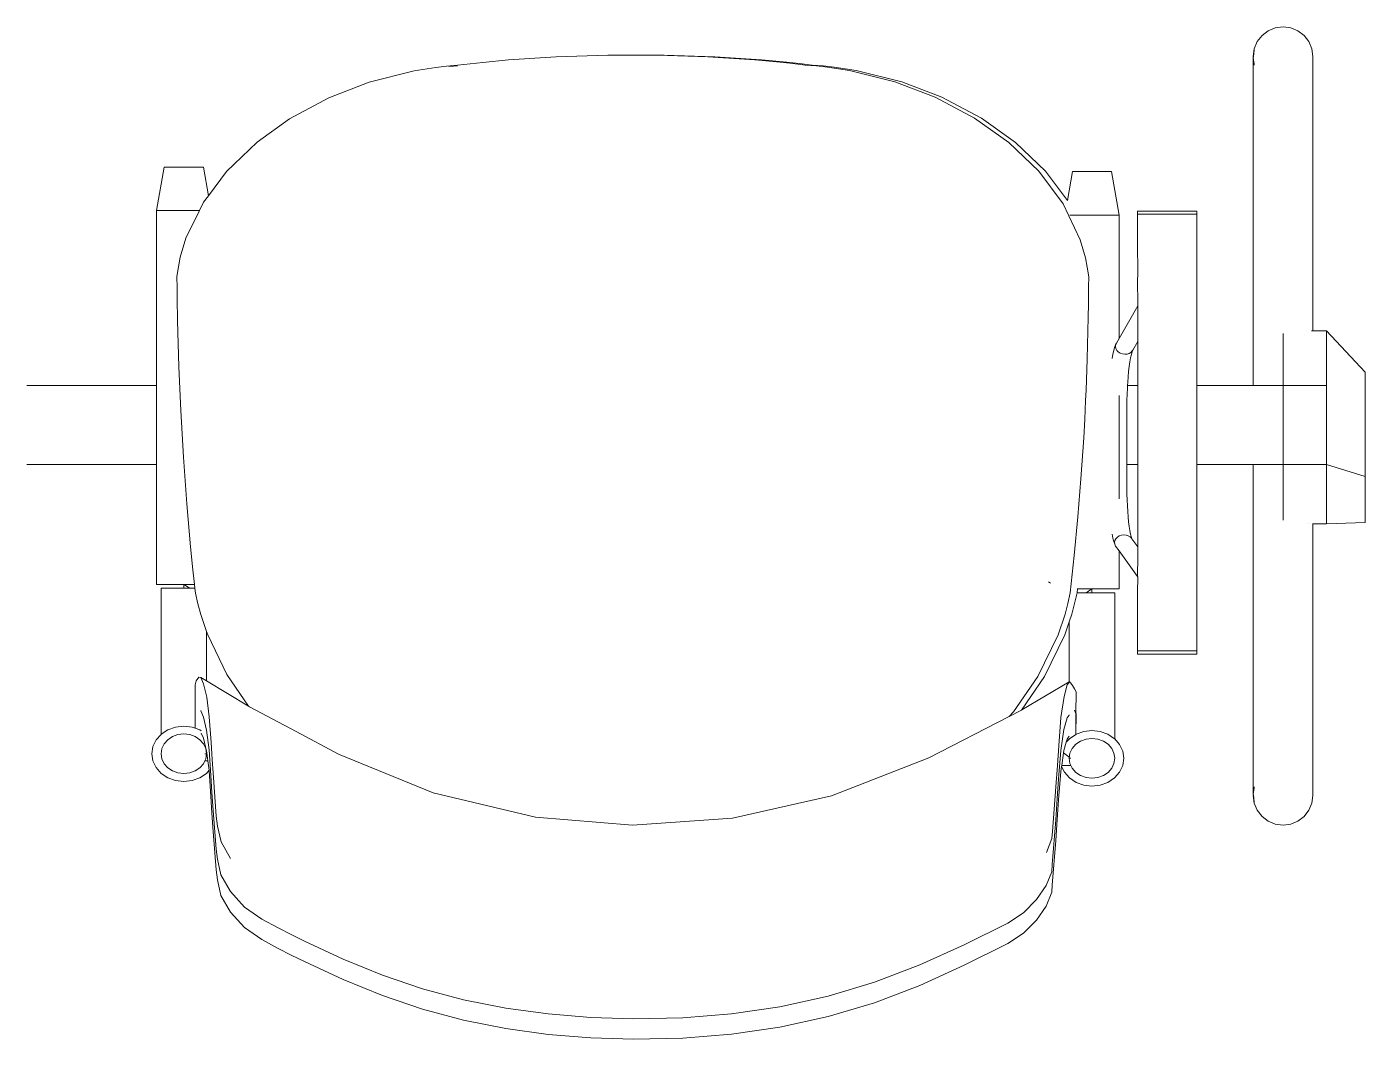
# Model space of a CAD drawing. Header units: millimetres. Extents: x -280308 to 6402717, y -14 to 2073074.
# Drawn here: x 21693 to 22368, y 749385 to 749896 of the extents above; entities that cross this region are included whole.
import ezdxf

# ---------------------------------------------------------------- set-up
doc = ezdxf.new("R2010")
doc.units = ezdxf.units.MM
doc.layers.get('0').update_dxf_attribs({"lineweight": 0})
doc.layers.add('A-Furn', color=250, linetype='Continuous', lineweight=0)
doc.layers.add('A-FURN-EQPM', color=177, linetype='Continuous', lineweight=0)

# ---------------------------------------------------------------- blocks, each defined once
blk = doc.blocks.new('kursi 2')
at = {"color": 0, "linetype": 'ByBlock', "lineweight": -2}
for p, q in [((149076.52, 69355.91), (149097.41, 69375.42)), ((149150.07, 69375.42), (149097.41, 69375.42)), ((149144, 69355.91), (149150.07, 69375.42)), ((149173.25, 69375.42), (149150.07, 69375.42)), ((149173.83, 69355.91), (149173.25, 69375.42)), ((149076.52, 69348.91), (149076.52, 69355.91)), ((149104, 69355.91), (149076.52, 69355.91)), ((149144, 69355.91), (149104, 69355.91)), ((149104, 69333.91), (149104, 69355.91)), ((149144, 69333.91), (149144, 69355.91)), ((149173.83, 69355.91), (149144, 69355.91)), ((149173.83, 69348.91), (149173.83, 69355.91)), ((148934.13, 69348.4), (148930.51, 69346.9)), ((148938, 69348.91), (148934.13, 69348.4)), ((148938, 69348.91), (149076.52, 69348.91)), ((149076.52, 69348.27), (149076.52, 69348.91)), ((149173.83, 69348.91), (149173.72, 69348.91)), ((149311, 69348.91), (149173.83, 69348.91)), ((149311, 69348.91), (149314.88, 69348.4)), ((149314.88, 69348.4), (149318.49, 69346.9)), ((148925.03, 69341.41), (148923.53, 69337.79)), ((148927.41, 69344.51), (148925.03, 69341.41)), ((148930.51, 69346.9), (148927.41, 69344.51)), ((149173.83, 69346.9), (149173.83, 69346.97)), ((149318.49, 69346.9), (149321.6, 69344.51)), ((149321.6, 69344.51), (149323.98, 69341.41)), ((149323.98, 69341.41), (149325.47, 69337.79)), ((148923.53, 69337.79), (148923.02, 69333.91)), ((148923.02, 69333.91), (148923.53, 69330.02)), ((149104, 69333.91), (149077.85, 69333.91)), ((149144, 69333.91), (149104, 69333.91)), ((149104, 69333.91), (149104, 69318.91)), ((149144, 69333.91), (149144, 69318.91)), ((149172.1, 69333.91), (149144, 69333.91)), ((149325.47, 69337.79), (149325.98, 69333.91)), ((149325.98, 69333.91), (149325.47, 69330.02)), ((148923.53, 69330.02), (148925.03, 69326.41)), ((149325.47, 69330.02), (149323.98, 69326.41)), ((148925.03, 69326.41), (148927.41, 69323.3)), ((148927.41, 69323.3), (148930.51, 69320.92)), ((148930.51, 69320.92), (148934.13, 69319.42)), ((149318.49, 69320.92), (149314.88, 69319.42)), ((149321.6, 69323.3), (149318.49, 69320.92)), ((149323.98, 69326.41), (149321.6, 69323.3)), ((148934.13, 69319.42), (148938, 69318.91)), ((148934.65, 69319.42), (148938.26, 69318.94)), ((148938.26, 69318.94), (148938, 69318.91)), ((148938.33, 69318.91), (148938.26, 69318.94)), ((148938.33, 69318.91), (148938.53, 69318.91)), ((148938.53, 69318.91), (148942.4, 69319.42)), ((148938.53, 69318.91), (148941.88, 69319.42)), ((148938.53, 69318.91), (149104, 69318.91)), ((149104, 69318.91), (149104, 69290.47)), ((149144, 69318.91), (149144, 69290.47)), ((149310.48, 69318.91), (149144, 69318.91)), ((149310.48, 69318.91), (149306.61, 69319.42)), ((149310.48, 69318.91), (149307.13, 69319.42)), ((149310.48, 69318.91), (149310.68, 69318.91)), ((149310.74, 69318.94), (149310.68, 69318.91)), ((149314.35, 69319.42), (149310.74, 69318.94)), ((149311, 69318.91), (149310.74, 69318.94)), ((149314.88, 69319.42), (149311, 69318.91)), ((149016.12, 69290.36), (149016.16, 69290.36)), ((149016.12, 69260.46), (149016.12, 69290.36)), ((149016.34, 69290.35), (149016.16, 69290.36)), ((149016.34, 69290.35), (149016.47, 69290.35)), ((149016.47, 69290.35), (149016.65, 69290.35)), ((149017.3, 69290.35), (149016.65, 69290.35)), ((149017.3, 69290.35), (149017.57, 69290.35)), ((149029.41, 69290.39), (149017.57, 69290.35)), ((149017.57, 69260.47), (149017.57, 69290.35)), ((149104, 69290.47), (149029.41, 69290.39)), ((149144, 69290.47), (149104, 69290.47)), ((149238.02, 69290.36), (149144, 69290.47)), ((149238.02, 69290.36), (149238.58, 69290.36)), ((149238.02, 69260.46), (149238.02, 69290.36)), ((149238.58, 69290.36), (149239.07, 69290.35)), ((149239.41, 69290.34), (149239.07, 69290.35)), ((149239.41, 69290.34), (149239.45, 69290.35)), ((149239.45, 69290.35), (149239.68, 69290.35)), ((149239.68, 69290.35), (149239.75, 69290.34)), ((149239.75, 69260.44), (149239.75, 69290.34)), ((149016.16, 69260.46), (149016.12, 69260.46)), ((149016.16, 69260.46), (149016.23, 69260.46)), ((149016.23, 69260.46), (149016.34, 69260.46)), ((149016.34, 69260.46), (149016.47, 69260.45)), ((149016.47, 69260.45), (149016.65, 69260.47)), ((149016.65, 69260.47), (149016.84, 69260.45)), ((149016.84, 69260.45), (149017.07, 69260.47)), ((149017.07, 69260.47), (149017.3, 69260.45)), ((149017.3, 69260.45), (149017.57, 69260.47)), ((149017.57, 69260.47), (149017.83, 69260.45)), ((149017.83, 69260.45), (149018.93, 69260.45)), ((149018.93, 69260.45), (149029.41, 69260.49)), ((149029.41, 69260.49), (149030.75, 69260.47)), ((149030.75, 69260.47), (149048.95, 69260.52)), ((149048.95, 69260.52), (149050.02, 69260.5)), ((149050.02, 69260.5), (149063.89, 69260.54)), ((149063.89, 69260.54), (149063.93, 69260.52)), ((149063.93, 69260.52), (149068.85, 69260.55)), ((149063.93, 69260.52), (149080.33, 69251.14)), ((149069.63, 69260.53), (149068.85, 69260.55)), ((149069.63, 69260.53), (149081.79, 69260.56)), ((149081.79, 69260.56), (149081.83, 69260.54)), ((149081.83, 69260.54), (149089, 69260.56)), ((149081.83, 69260.54), (149086.19, 69258.04)), ((149089.49, 69260.54), (149089, 69260.56)), ((149089.49, 69260.54), (149104, 69260.57)), ((149104, 69260.57), (149104, 69255.4)), ((149104, 69260.57), (149109.31, 69260.57)), ((149109.5, 69260.55), (149109.31, 69260.57)), ((149109.5, 69260.55), (149129.58, 69260.55)), ((149129.58, 69260.55), (149129.68, 69260.58)), ((149144, 69260.57), (149129.68, 69260.58)), ((149144, 69260.57), (149144, 69255.09)), ((149144, 69260.57), (149149.63, 69260.55)), ((149149.63, 69260.55), (149150.02, 69260.57)), ((149150.02, 69260.57), (149169.56, 69260.53)), ((149169.56, 69260.53), (149170.24, 69260.56)), ((149185.56, 69260.52), (149170.24, 69260.56)), ((149181.5, 69257.57), (149185.56, 69260.52)), ((149185.6, 69260.54), (149185.56, 69260.52)), ((149185.6, 69260.54), (149189.26, 69260.52)), ((149187.61, 69251.14), (149200.52, 69260.5)), ((149189.26, 69260.52), (149190.23, 69260.54)), ((149200.52, 69260.5), (149190.23, 69260.54)), ((149200.55, 69260.52), (149200.52, 69260.5)), ((149208.66, 69260.49), (149200.55, 69260.52)), ((149208.66, 69260.49), (149209.91, 69260.51)), ((149209.91, 69260.51), (149227.65, 69260.45)), ((149227.65, 69260.45), (149229.17, 69260.48)), ((149229.17, 69260.48), (149236.55, 69260.44)), ((149236.55, 69260.44), (149237.34, 69260.43)), ((149237.94, 69260.43), (149237.34, 69260.43)), ((149238.02, 69260.46), (149237.94, 69260.43)), ((149238.02, 69260.46), (149238.51, 69260.43)), ((149238.51, 69260.43), (149238.58, 69260.46)), ((149238.58, 69260.46), (149239.01, 69260.44)), ((149239.01, 69260.44), (149239.07, 69260.45)), ((149239.07, 69260.45), (149239.41, 69260.44)), ((149239.41, 69260.44), (149239.45, 69260.45)), ((149239.45, 69260.45), (149239.68, 69260.45)), ((149239.68, 69260.45), (149239.75, 69260.44)), ((149086.19, 69258.04), (149086.91, 69257.77)), ((149086.19, 69258.04), (149086.6, 69257.8)), ((149086.6, 69257.8), (149087.34, 69257.12)), ((149086.91, 69257.77), (149088.39, 69257.35)), ((149087.34, 69257.12), (149087.9, 69256.21)), ((149088.17, 69252.8), (149087.78, 69251.69)), ((149087.9, 69256.21), (149088.24, 69255.14)), ((149088.33, 69253.97), (149088.17, 69252.8)), ((149088.24, 69255.14), (149088.33, 69253.97)), ((149088.39, 69257.35), (149090.16, 69256.95)), ((149090.16, 69256.95), (149092.18, 69256.59)), ((149092.18, 69256.59), (149094.45, 69256.25)), ((149094.45, 69256.25), (149096.94, 69255.95)), ((149096.94, 69255.95), (149099.62, 69255.7)), ((149099.62, 69255.7), (149102.46, 69255.48)), ((149102.46, 69255.48), (149104, 69255.4)), ((149104, 69255.4), (149105.43, 69255.31)), ((149108.5, 69255.19), (149105.43, 69255.31)), ((149108.5, 69255.19), (149111.53, 69255.12)), ((149111.53, 69255.12), (149114.81, 69255.1)), ((149114.81, 69255.1), (149144, 69255.09)), ((149144, 69255.09), (149155.74, 69255.1)), ((149155.74, 69255.1), (149158.91, 69255.12)), ((149158.91, 69255.12), (149161.82, 69255.19)), ((149161.82, 69255.19), (149164.78, 69255.32)), ((149164.78, 69255.32), (149167.62, 69255.49)), ((149167.62, 69255.49), (149170.33, 69255.7)), ((149170.33, 69255.7), (149172.87, 69255.96)), ((149172.87, 69255.96), (149175.21, 69256.25)), ((149175.21, 69256.25), (149177.33, 69256.59)), ((149177.33, 69256.59), (149179.2, 69256.95)), ((149179.2, 69256.95), (149180.79, 69257.34)), ((149179.54, 69254.68), (149179.45, 69253.51)), ((149179.45, 69253.51), (149179.61, 69252.34)), ((149179.88, 69255.75), (149179.54, 69254.68)), ((149180.44, 69256.66), (149179.88, 69255.75)), ((149181.19, 69257.34), (149180.44, 69256.66)), ((149180.79, 69257.34), (149181.5, 69257.57)), ((149181.19, 69257.34), (149181.5, 69257.57)), ((149288.63, 69252.99), (149285.25, 69251.38)), ((149292.25, 69253.54), (149288.63, 69252.99)), ((149295.88, 69252.99), (149292.25, 69253.54)), ((149299.25, 69251.38), (149295.88, 69252.99)), ((149018.11, 69251.14), (148996.11, 69247.34)), ((148996.11, 69227.53), (148996.11, 69247.34)), ((149080.33, 69251.14), (149018.11, 69251.14)), ((149018.11, 69226.22), (149018.11, 69251.14)), ((149080.33, 69251.14), (149082.7, 69249.78)), ((149083.58, 69249.37), (149082.7, 69249.78)), ((149084.53, 69249.26), (149083.58, 69249.37)), ((149083.58, 69249.37), (149084.86, 69248.89)), ((149085.48, 69249.47), (149084.53, 69249.26)), ((149084.86, 69248.89), (149086.45, 69248.44)), ((149086.38, 69249.96), (149085.48, 69249.47)), ((149087.16, 69250.72), (149086.38, 69249.96)), ((149086.45, 69248.44), (149088.34, 69248.01)), ((149087.78, 69251.69), (149087.16, 69250.72)), ((149088.34, 69248.01), (149090.4, 69247.64)), ((149161.24, 69251.14), (149109.06, 69251.14)), ((149179.11, 69247.64), (149181.06, 69248.02)), ((149179.61, 69252.34), (149180.01, 69251.23)), ((149180.01, 69251.23), (149180.62, 69250.26)), ((149180.62, 69250.26), (149181.41, 69249.5)), ((149181.06, 69248.02), (149182.78, 69248.45)), ((149181.41, 69249.5), (149182.31, 69249)), ((149182.31, 69249), (149183.27, 69248.8)), ((149182.78, 69248.45), (149184.22, 69248.91)), ((149183.27, 69248.8), (149184.22, 69248.91)), ((149184.22, 69248.91), (149185.1, 69249.32)), ((149185.1, 69249.32), (149187.61, 69251.14)), ((149206.78, 69251.14), (149187.61, 69251.14)), ((149206.78, 69230.12), (149206.78, 69251.14)), ((149282.49, 69248.94), (149208.65, 69248.94)), ((149208.65, 69229.9), (149208.65, 69248.94)), ((149282.36, 69248.82), (149280.13, 69245.49)), ((149282.49, 69248.94), (149282.36, 69248.82)), ((149285.25, 69251.38), (149282.49, 69248.94)), ((149287.25, 69247.4), (149285.18, 69245.57)), ((149289.67, 69248.55), (149287.25, 69247.4)), ((149292.25, 69248.94), (149289.67, 69248.55)), ((149294.84, 69248.55), (149292.25, 69248.94)), ((149297.25, 69247.4), (149294.84, 69248.55)), ((149299.33, 69245.57), (149297.25, 69247.4)), ((149302.15, 69248.82), (149299.25, 69251.38)), ((149304.38, 69245.49), (149302.15, 69248.82)), ((149278.73, 69241.61), (149278.25, 69237.44)), ((149280.13, 69245.49), (149278.73, 69241.61)), ((149282.6, 69240.41), (149282.25, 69237.44)), ((149283.59, 69243.19), (149282.6, 69240.41)), ((149285.18, 69245.57), (149283.59, 69243.19)), ((149300.92, 69243.19), (149299.33, 69245.57)), ((149301.91, 69240.41), (149300.92, 69243.19)), ((149302.25, 69237.44), (149301.91, 69240.41)), ((149305.78, 69241.61), (149304.38, 69245.49)), ((149306.25, 69237.44), (149305.78, 69241.61)), ((149039.69, 69234.14), (149030.56, 69231.53)), ((149044.42, 69235.08), (149039.69, 69234.14)), ((149049.27, 69235.78), (149044.42, 69235.08)), ((149054.36, 69235.75), (149049.27, 69235.78)), ((149059.46, 69235.7), (149054.36, 69235.75)), ((149062.98, 69235.65), (149059.46, 69235.7)), ((149069.67, 69235.55), (149062.98, 69235.65)), ((149090.87, 69235.04), (149069.67, 69235.55)), ((149101.24, 69234.68), (149090.87, 69235.04)), ((149106.43, 69234.47), (149101.24, 69234.68)), ((149111.63, 69234.25), (149106.43, 69234.47)), ((149116.37, 69234.03), (149111.63, 69234.25)), ((149121.09, 69233.79), (149116.37, 69234.03)), ((149130.53, 69233.28), (149121.09, 69233.79)), ((149151.24, 69231.8), (149130.53, 69233.28)), ((149208.65, 69237.44), (149206.78, 69237.44)), ((149208.65, 69234.46), (149206.78, 69237.44)), ((149278.25, 69237.44), (149278.73, 69233.27)), ((149278.73, 69233.27), (149280.13, 69229.39)), ((149282.25, 69237.44), (149282.6, 69234.46)), ((149282.6, 69234.46), (149283.59, 69231.69)), ((149300.92, 69231.69), (149301.91, 69234.46)), ((149301.91, 69234.46), (149302.25, 69237.44)), ((149304.38, 69229.39), (149305.78, 69233.27)), ((149305.78, 69233.27), (149306.25, 69237.44)), ((149010.67, 69225.02), (148996.11, 69227.53)), ((149012.43, 69222.89), (149030.56, 69231.53)), ((149151.24, 69231.8), (149170.43, 69230.26)), ((149170.43, 69230.26), (149189.9, 69228.53)), ((149199.3, 69227.52), (149189.9, 69228.53)), ((149204.03, 69226.99), (149199.3, 69227.52)), ((149208.77, 69226.44), (149204.03, 69226.99)), ((149208.65, 69229.9), (149206.78, 69230.12)), ((149206.78, 69230.05), (149206.78, 69230.12)), ((149208.77, 69229.89), (149208.65, 69229.9)), ((149214.15, 69228.7), (149208.77, 69229.89)), ((149214.15, 69225.25), (149208.77, 69226.44)), ((149219.46, 69227.28), (149214.15, 69228.7)), ((149223.44, 69225.94), (149219.46, 69227.28)), ((149229.85, 69223.78), (149223.44, 69225.94)), ((149223.44, 69225.94), (149253.73, 69225.94)), ((149253.66, 69226.04), (149254.29, 69226.72)), ((149255.19, 69224.99), (149253.66, 69226.04)), ((149253.73, 69225.94), (149253.66, 69226.04)), ((149267.82, 69201.99), (149253.73, 69225.94)), ((149254.29, 69226.72), (149255.53, 69227.65)), ((149255.53, 69227.65), (149257.11, 69228.61)), ((149257.11, 69228.61), (149258.78, 69229.4)), ((149269.59, 69229.35), (149258.78, 69229.4)), ((149268, 69228.61), (149269.59, 69229.35)), ((149269.59, 69229.35), (149269.7, 69229.4)), ((149275.47, 69229.32), (149269.59, 69229.35)), ((149280.15, 69229.35), (149269.7, 69229.4)), ((149270.4, 69225.93), (149270.35, 69225.96)), ((149271.88, 69224.91), (149270.4, 69225.93)), ((149280.13, 69229.39), (149280.15, 69229.35)), ((149280.15, 69229.35), (149282.36, 69226.05)), ((149282.59, 69224.91), (149281.13, 69225.96)), ((149282.36, 69226.05), (149284.13, 69224.49)), ((149283.59, 69231.69), (149285.18, 69229.31)), ((149285.18, 69229.31), (149287.25, 69227.48)), ((149287.25, 69227.48), (149289.67, 69226.33)), ((149291.47, 69225.76), (149289.56, 69223.14)), ((149289.67, 69226.33), (149292.25, 69225.94)), ((149292.25, 69225.94), (149292.25, 69226.82)), ((149292.25, 69225.94), (149294.84, 69226.33)), ((149294.84, 69226.33), (149295.88, 69226.82)), ((149295.88, 69226.82), (149297.25, 69227.48)), ((149295.88, 69222.17), (149295.88, 69226.82)), ((149297.25, 69227.48), (149299.33, 69229.31)), ((149299.25, 69223.5), (149302.15, 69226.05)), ((149299.33, 69229.31), (149300.92, 69231.69)), ((149302.15, 69226.05), (149304.38, 69229.39)), ((148995.87, 69214.02), (149010.67, 69225.02)), ((148995.87, 69210.57), (149012.43, 69222.89)), ((149010.67, 69225.02), (149010.7, 69225.05)), ((149219.46, 69223.83), (149214.15, 69225.25)), ((149229.85, 69220.33), (149219.46, 69223.83)), ((149250.89, 69213.5), (149229.85, 69223.78)), ((149250.89, 69210.05), (149229.85, 69220.33)), ((149261.06, 69223.4), (149255.19, 69224.99)), ((149271.63, 69221.78), (149261.06, 69223.4)), ((149285.97, 69220.7), (149271.63, 69221.78)), ((149277.74, 69223.32), (149271.88, 69224.91)), ((149288.32, 69221.7), (149277.74, 69223.32)), ((149284.13, 69224.49), (149282.59, 69224.91)), ((149288.39, 69223.32), (149284.13, 69224.49)), ((149295.94, 69220.02), (149285.97, 69220.7)), ((149302.66, 69220.62), (149288.32, 69221.7)), ((149289.56, 69223.14), (149288.39, 69223.32)), ((149295.88, 69222.17), (149289.56, 69223.14)), ((149296.33, 69222.1), (149295.88, 69222.17)), ((149306.59, 69219.22), (149295.94, 69220.02)), ((149296.33, 69222.1), (149299.25, 69223.5)), ((149298.9, 69221.7), (149296.33, 69222.1)), ((149313.18, 69220.62), (149298.9, 69221.7)), ((149312.62, 69219.94), (149302.66, 69220.62)), ((149306.59, 69219.22), (149329.25, 69217.46)), ((149323.28, 69219.14), (149312.62, 69219.94)), ((149323.11, 69219.94), (149313.18, 69220.62)), ((149333.73, 69219.14), (149323.11, 69219.94)), ((149323.28, 69219.14), (149345.93, 69217.38)), ((149333.73, 69219.14), (149356.32, 69217.38)), ((148981.47, 69198.9), (148995.87, 69214.02)), ((149203.86, 69216.57), (149203.23, 69215.5)), ((149250.89, 69213.5), (149267.88, 69201.87)), ((149332.81, 69217.2), (149329.25, 69217.46)), ((149339.76, 69214.4), (149332.81, 69217.2)), ((149349.5, 69217.12), (149345.93, 69217.38)), ((149356.44, 69214.32), (149349.5, 69217.12)), ((149359.87, 69217.12), (149356.32, 69217.38)), ((149363.6, 69209.46), (149356.44, 69214.32)), ((149366.8, 69214.32), (149359.87, 69217.12)), ((149373.95, 69209.46), (149366.8, 69214.32)), ((148981.47, 69195.45), (148995.87, 69210.57)), ((149250.89, 69210.05), (149268.74, 69197.83)), ((149370.2, 69202.87), (149363.6, 69209.46)), ((149380.53, 69202.87), (149373.95, 69209.46)), ((148969.13, 69181.66), (148981.47, 69198.9)), ((149267.82, 69201.99), (149267.88, 69201.87)), ((149267.88, 69201.87), (149271.07, 69195.7)), ((149375.44, 69194.9), (149370.2, 69202.87)), ((149385.76, 69194.9), (149380.53, 69202.87)), ((148969.13, 69178.21), (148981.47, 69195.45)), ((149268.74, 69197.83), (149271.07, 69195.7)), ((149271.07, 69195.7), (149292.09, 69155.02)), ((149386.32, 69172.97), (149375.44, 69194.9)), ((149396.64, 69172.97), (149385.76, 69194.9)), ((148958.48, 69161.67), (148969.13, 69181.66)), ((148958.48, 69158.22), (148969.13, 69178.21)), ((149396.57, 69150.54), (149386.32, 69172.97)), ((149406.88, 69150.54), (149396.64, 69172.97)), ((148950.76, 69141.38), (148958.48, 69161.67)), ((148950.76, 69137.93), (148958.48, 69158.22)), ((149292.09, 69155.02), (149311.23, 69106)), ((149405.31, 69127.63), (149396.57, 69150.54)), ((149415.62, 69127.63), (149406.88, 69150.54)), ((148950.76, 69141.38), (148945, 69118.43)), ((148950.76, 69137.93), (148945, 69114.98)), ((149412.29, 69104.23), (149405.31, 69127.63)), ((149422.59, 69104.23), (149415.62, 69127.63)), ((148945, 69118.43), (148943.34, 69107.35)), ((148945, 69114.98), (148943.34, 69103.9)), ((148943.34, 69107.35), (148942.75, 69101.77)), ((149311.23, 69106), (149322.54, 69055.96)), ((149417.61, 69079.84), (149412.29, 69104.23)), ((149427.92, 69079.84), (149422.59, 69104.23)), ((148942.75, 69101.77), (148942.33, 69096.16)), ((148942.75, 69098.32), (148942.33, 69092.71)), ((148943.34, 69103.9), (148942.75, 69098.32)), ((148942.33, 69096.16), (148941.58, 69089.82)), ((148942.33, 69092.71), (148941.58, 69086.37)), ((148941.58, 69089.82), (148940.89, 69083.45)), ((148941.58, 69086.37), (148940.89, 69080)), ((148940.89, 69083.45), (148939.69, 69070.64)), ((148940.89, 69080), (148939.69, 69067.19)), ((149421.21, 69055.41), (149417.61, 69079.84)), ((149431.51, 69055.41), (149427.92, 69079.84)), ((148938.19, 69046.99), (148939.69, 69070.64)), ((148938.19, 69043.54), (148939.69, 69067.19)), ((149322.54, 69055.96), (149325.97, 69005.51)), ((149423.2, 69030.85), (149421.21, 69055.41)), ((149433.51, 69030.85), (149431.51, 69055.41)), ((148937.32, 69021.5), (148938.19, 69046.99)), ((148937.32, 69018.05), (148938.19, 69043.54)), ((149423.74, 69006.03), (149423.2, 69030.85)), ((149434.04, 69006.03), (149433.51, 69030.85)), ((148937.32, 69018.05), (148937.32, 69021.5)), ((148937.32, 68996.48), (148937.32, 69018.05)), ((149325.97, 69005.51), (149322.02, 68956.42)), ((149423.07, 68984.36), (149423.74, 69006.03)), ((149433.38, 68984.36), (149434.04, 69006.03)), ((148937.33, 68996.44), (148937.32, 68996.48)), ((148937.32, 68993.03), (148937.33, 68996.44)), ((148938.23, 68966.84), (148937.32, 68993.03)), ((149421.28, 68962.86), (149423.07, 68984.36)), ((149431.59, 68962.86), (149433.38, 68984.36)), ((148938.23, 68966.84), (148939.78, 68942.77)), ((149418.31, 68941.46), (149421.28, 68962.86)), ((149428.61, 68941.46), (149431.59, 68962.86)), ((149322.02, 68956.42), (149309.62, 68904.78)), ((148939.78, 68942.77), (148941.01, 68929.86)), ((149414.08, 68920.09), (149418.31, 68941.46)), ((149424.39, 68920.09), (149428.61, 68941.46)), ((148941.01, 68929.86), (148941.7, 68923.43)), ((148941.7, 68923.43), (148942.46, 68917.02)), ((148942.46, 68917.02), (148942.89, 68911.56)), ((148942.73, 68917.07), (148942.89, 68915.01)), ((148942.89, 68915.01), (148943.14, 68912.75)), ((149408.57, 68899.38), (149414.08, 68920.09)), ((149418.87, 68899.38), (149424.39, 68920.09)), ((148942.89, 68911.56), (148943.49, 68906.09)), ((148943.49, 68906.09), (148945.19, 68895.17)), ((149309.62, 68904.78), (149290.22, 68857.04)), ((148951.01, 68872.53), (148945.19, 68895.17)), ((149401.7, 68879.18), (149408.57, 68899.38)), ((149412.01, 68879.18), (149418.87, 68899.38)), ((149393.62, 68859.36), (149401.7, 68879.18)), ((149403.94, 68859.36), (149412.01, 68879.18)), ((148958.87, 68852.15), (148951.01, 68872.53)), ((149290.22, 68857.04), (149278.8, 68835.59)), ((149384.5, 68839.75), (149393.62, 68859.36)), ((149394.82, 68839.75), (149403.94, 68859.36)), ((148969.53, 68832.24), (148958.87, 68852.15)), ((149278.8, 68835.59), (149266.24, 68811.97)), ((149381.21, 68833.15), (149384.5, 68839.75)), ((149391.53, 68833.15), (149394.82, 68839.75)), ((148981.3, 68815.86), (148969.53, 68832.24)), ((149377.87, 68826.58), (149381.21, 68833.15)), ((149388.19, 68826.58), (149391.53, 68833.15)), ((149373.41, 68818.24), (149377.87, 68826.58)), ((149383.73, 68818.24), (149388.19, 68826.58)), ((148996.05, 68800.51), (148981.3, 68815.86)), ((149367.33, 68809.51), (149373.41, 68818.24)), ((149377.66, 68809.51), (149383.73, 68818.24)), ((149265.98, 68811.53), (149249.9, 68800.58)), ((149253.18, 68790.37), (149265.98, 68811.53)), ((149265.98, 68811.53), (149266.24, 68811.97)), ((149359.49, 68802.4), (149367.33, 68809.51)), ((149369.83, 68802.4), (149377.66, 68809.51)), ((149008.37, 68791.29), (148996.05, 68800.51)), ((149249.9, 68800.58), (149229.91, 68790.93)), ((149334.44, 68797.72), (149342.8, 68802.48)), ((149351.13, 68797.64), (149359.49, 68802.4)), ((149361.49, 68797.64), (149369.83, 68802.4)), ((149284.2, 68792.64), (149292.81, 68793.18)), ((149292.81, 68793.18), (149301.96, 68793.82)), ((149321.39, 68795.28), (149301.96, 68793.82)), ((149309.49, 68793.1), (149318.65, 68793.75)), ((149338.07, 68795.2), (149318.65, 68793.75)), ((149319.98, 68793.1), (149329.11, 68793.75)), ((149321.39, 68795.28), (149326.54, 68795.92)), ((149326.54, 68795.92), (149334.44, 68797.72)), ((149348.47, 68795.2), (149329.11, 68793.75)), ((149338.07, 68795.2), (149343.23, 68795.84)), ((149343.23, 68795.84), (149351.13, 68797.64)), ((149348.47, 68795.2), (149353.62, 68795.84)), ((149353.62, 68795.84), (149361.49, 68797.64)), ((149008.37, 68791.29), (148993.83, 68788.78)), ((148993.83, 68788.78), (148993.83, 68768.97)), ((149011.61, 68788.86), (149008.37, 68791.29)), ((149011.61, 68788.86), (149015.83, 68786.78)), ((149015.83, 68786.78), (149029.77, 68779.91)), ((149015.83, 68786.78), (149015.83, 68765.17)), ((149214.31, 68786.02), (149219.6, 68787.46)), ((149219.6, 68787.46), (149228.25, 68790.37)), ((149228.25, 68790.37), (149229.91, 68790.93)), ((149228.25, 68790.37), (149253.18, 68790.37)), ((149251.3, 68786.52), (149251.47, 68787.54)), ((149253.07, 68785.06), (149251.3, 68786.52)), ((149251.47, 68787.54), (149253.18, 68790.37)), ((149251.47, 68787.54), (149254.73, 68788.84)), ((149254.73, 68788.84), (149261.31, 68790.48)), ((149261.31, 68790.48), (149271.35, 68791.76)), ((149268.16, 68787.46), (149268.24, 68787.49)), ((149268.24, 68787.49), (149271.41, 68788.76)), ((149271.35, 68791.76), (149284.2, 68792.64)), ((149271.41, 68788.76), (149278, 68790.4)), ((149277.03, 68784.65), (149277.85, 68786.92)), ((149277.85, 68786.92), (149278.31, 68787.61)), ((149278, 68790.4), (149288.04, 68791.68)), ((149279.49, 68787.7), (149282.1, 68788.76)), ((149281.31, 68784.62), (149282.9, 68787.01)), ((149282.1, 68788.76), (149288.63, 68790.4)), ((149282.9, 68787.01), (149284.97, 68788.83)), ((149284.97, 68788.83), (149287.38, 68789.98)), ((149287.38, 68789.98), (149289.97, 68790.37)), ((149288.04, 68791.68), (149300.88, 68792.56)), ((149288.63, 68790.4), (149289.43, 68790.5)), ((149289.43, 68790.5), (149293.59, 68791.04)), ((149289.97, 68790.37), (149292.56, 68789.98)), ((149289.97, 68790.37), (149289.97, 68789.49)), ((149292.56, 68789.98), (149293.59, 68789.49)), ((149293.59, 68791.04), (149298.3, 68791.64)), ((149293.59, 68791.04), (149293.59, 68789.49)), ((149293.59, 68789.49), (149294.97, 68788.83)), ((149294.97, 68788.83), (149297.04, 68787.01)), ((149297.04, 68787.01), (149298.63, 68784.62)), ((149298.3, 68791.64), (149298.61, 68791.68)), ((149298.3, 68791.64), (149299.87, 68790.26)), ((149298.61, 68791.68), (149311.4, 68792.56)), ((149299.87, 68790.26), (149302.1, 68786.92)), ((149300.88, 68792.56), (149309.49, 68793.1)), ((149302.1, 68786.92), (149303.49, 68783.04)), ((149311.4, 68792.56), (149319.98, 68793.1)), ((149029.77, 68779.91), (149039.27, 68777.11)), ((149163.77, 68780.4), (149140.25, 68778.66)), ((149163.77, 68780.4), (149185.48, 68782.25)), ((149185.48, 68782.25), (149197.19, 68783.47)), ((149197.19, 68783.47), (149203.05, 68784.12)), ((149203.05, 68784.12), (149204.5, 68784.29)), ((149204.5, 68784.29), (149206.37, 68784.5)), ((149204.5, 68765.17), (149204.5, 68784.29)), ((149206.37, 68781.85), (149204.5, 68778.87)), ((149206.37, 68784.5), (149208.92, 68784.8)), ((149206.37, 68784.5), (149206.37, 68767.37)), ((149208.92, 68784.8), (149214.31, 68786.02)), ((149253.89, 68784.87), (149253.07, 68785.06)), ((149255.16, 68784.7), (149253.89, 68784.87)), ((149271.84, 68784.62), (149255.16, 68784.7)), ((149273.2, 68784.67), (149271.84, 68784.62)), ((149273.2, 68784.67), (149271.87, 68784.67)), ((149277.03, 68784.65), (149273.2, 68784.67)), ((149275.97, 68778.87), (149276.45, 68783.04)), ((149276.45, 68783.04), (149277.03, 68784.65)), ((149279.97, 68778.87), (149280.31, 68781.85)), ((149280.31, 68781.85), (149281.31, 68784.62)), ((149298.63, 68784.62), (149299.63, 68781.85)), ((149299.63, 68781.85), (149299.97, 68778.87)), ((149303.49, 68783.04), (149303.97, 68778.87)), ((149039.27, 68777.11), (149044.16, 68776.13)), ((149044.16, 68776.13), (149049.14, 68775.44)), ((149049.14, 68775.44), (149054.7, 68775.48)), ((149054.7, 68775.48), (149060.24, 68775.54)), ((149060.24, 68775.54), (149071.32, 68775.7)), ((149094.65, 68776.43), (149071.32, 68775.7)), ((149116.73, 68777.33), (149094.65, 68776.43)), ((149140.25, 68778.66), (149116.73, 68777.33)), ((149206.37, 68778.87), (149204.5, 68778.87)), ((149276.45, 68774.71), (149275.97, 68778.87)), ((149277.85, 68770.82), (149276.45, 68774.71)), ((149280.31, 68775.9), (149279.97, 68778.87)), ((149281.31, 68773.12), (149280.31, 68775.9)), ((149282.9, 68770.74), (149281.31, 68773.12)), ((149298.63, 68773.12), (149297.04, 68770.74)), ((149299.63, 68775.9), (149298.63, 68773.12)), ((149299.97, 68778.87), (149299.63, 68775.9)), ((149303.49, 68774.71), (149302.1, 68770.82)), ((149303.97, 68778.87), (149303.49, 68774.71)), ((149015.83, 68765.17), (148993.83, 68768.97)), ((149280.2, 68767.37), (149206.37, 68767.37)), ((149280.07, 68767.49), (149277.85, 68770.82)), ((149280.2, 68767.37), (149280.07, 68767.49)), ((149282.97, 68764.93), (149280.2, 68767.37)), ((149284.97, 68768.91), (149282.9, 68770.74)), ((149287.38, 68767.77), (149284.97, 68768.91)), ((149289.97, 68767.37), (149287.38, 68767.77)), ((149292.56, 68767.77), (149289.97, 68767.37)), ((149294.97, 68768.91), (149292.56, 68767.77)), ((149297.04, 68770.74), (149294.97, 68768.91)), ((149299.87, 68767.49), (149296.97, 68764.93)), ((149302.1, 68770.82), (149299.87, 68767.49)), ((149104, 68765.17), (149015.83, 68765.17)), ((149104, 68765.17), (149104, 68699.59)), ((149144, 68765.17), (149104, 68765.17)), ((149144, 68765.17), (149144, 68699.59)), ((149204.5, 68765.17), (149144, 68765.17)), ((149286.35, 68763.32), (149282.97, 68764.93)), ((149289.97, 68762.77), (149286.35, 68763.32)), ((149293.59, 68763.32), (149289.97, 68762.77)), ((149296.97, 68764.93), (149293.59, 68763.32))]:
    blk.add_line(p, q, dxfattribs=at)
blk = doc.blocks.new('A$Ce288bb9c')
at = {"layer": 'A-Furn', "color": 0, "linetype": 'ByBlock', "lineweight": -2, "ltscale": 0.25, "rotation": 270}
blk.add_blockref('kursi 2', (-43596.38, 141919.91), dxfattribs=at)

msp = doc.modelspace()

# ---------------------------------------------------------------- block references
at = {"layer": 'A-FURN-EQPM', "ltscale": 0.25}
msp.add_blockref('A$Ce288bb9c', (-3410.59, 756898.68), dxfattribs=at)

doc.saveas('drawing.dxf')
